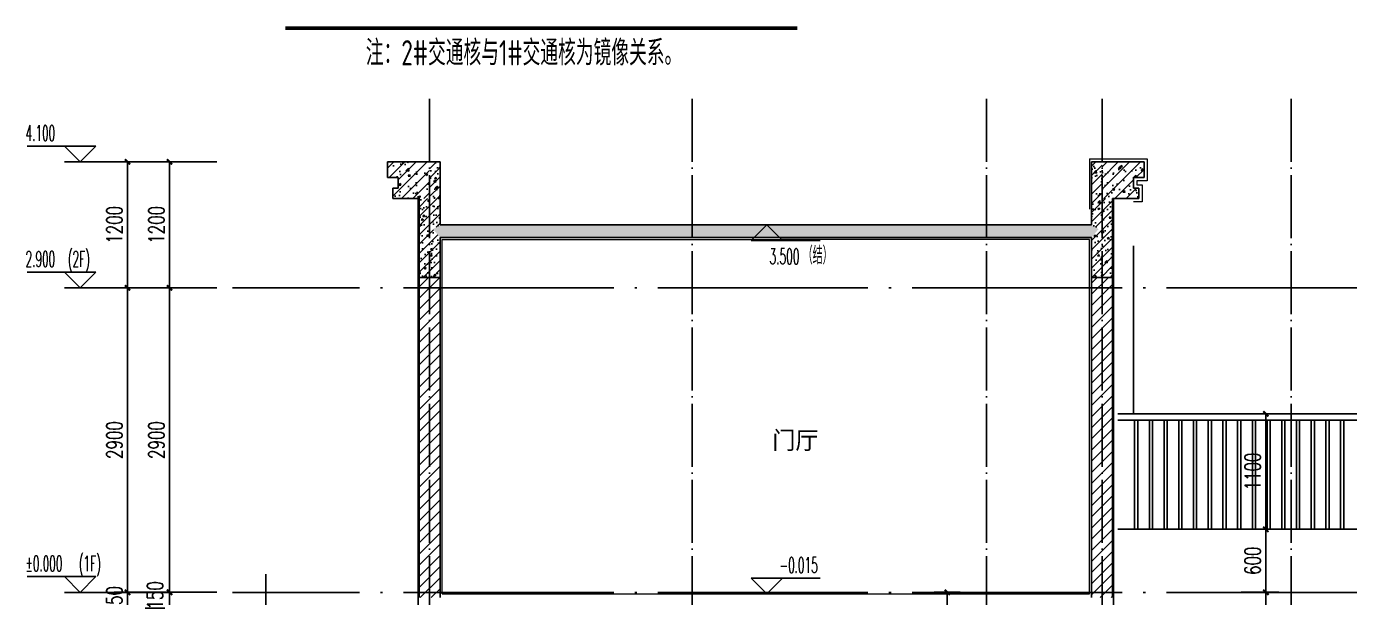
# Model space of a CAD drawing. Extents: x 393367 to 3005760, y 4998 to 826018.
# Drawn here: x 2814972 to 2827563, y 566080 to 571520 of the extents above; entities that cross this region are included whole.
import ezdxf

# ---------------------------------------------------------------- set-up
doc = ezdxf.new("R2010")
doc.units = 0
doc.header["$LTSCALE"] = 1000
doc.linetypes.add('DOTE', pattern=[2.42, 2, -0.2, 0.02, -0.2])
doc.layers.get('0').update_dxf_attribs({"linetype": 'CONTINUOUS'})
doc.layers.get('Defpoints').update_dxf_attribs({"linetype": 'CONTINUOUS'})
for name, color, linetype in [('DIM_ELEV', 3, 'CONTINUOUS'), ('DIM_SYMB', 3, 'CONTINUOUS'), ('DOTE', 8, 'DOTE'), ('PUB_DIM', 3, 'CONTINUOUS'), ('PUB_HATCH', 8, 'CONTINUOUS'), ('PUB_TEXT', 7, 'CONTINUOUS'), ('Stair-栏杆', 142, 'CONTINUOUS'), ('WALL', 130, 'CONTINUOUS'), ('尺寸标注', 86, 'CONTINUOUS'), ('看线', 251, 'CONTINUOUS')]:
    doc.layers.add(name, color=color, linetype=linetype)
doc.layers.add('内粉刷', color=37, linetype='CONTINUOUS', lineweight=9)
doc.styles.add('_TCH_DIM', font='simplex.shx', dxfattribs={"width": 0.65, "bigfont": 'gbcbig.shx'})
doc.styles.add('_TCH_DIM_T3', font='SIMPLEX', dxfattribs={"width": 0.705882, "bigfont": 'GBCBIG'})
doc.styles.add('TSSD_Rein', font='Tssdeng.shx', dxfattribs={"width": 0.7, "bigfont": 'hztxt.shx'})
doc.dimstyles.new('_TCH_ARCH&&50', dxfattribs={"dimtxt": 148.75, "dimasz": 50, "dimexe": 125, "dimexo": 150, "dimgap": 50, "dimtad": 1, "dimdec": 0, "dimzin": 0, "dimdsep": 46, "dimtxsty": '_TCH_DIM_T3', "dimblk": 'ARCHTICK', "dimcen": 0.09, "dimclrt": 4, "dimazin": 2, "dimtfac": 1, "dimtdec": 0, "dimtix": 1, "dimtmove": 2, "dimatfit": 3, "dimfxl": 1, "dimtolj": 1, "dimtzin": 0, "dimarcsym": 0})
pattern_1 = [(45, (2410820.16, 602492.22), (-53.03303, 53.03303), [])]
pattern_2 = [(45, (2410820.16, 602438.364), (-53.033009, 53.033009), []), (50, (2410820.16, 602438.36), (215.178055, -18.82564), [22.5, -247.5]), (355, (2410820.16, 602438.36), (-41.6254, 225.65764), [18, -198]), (100.4514, (2410838.1, 602436.8), (173.55281, 206.83186), [19.12206, -210.34263]), (46.1842, (2410820.16, 602498.36), (320.17231, -49.6557), [33.75, -371.25]), (96.6356, (2410846.84, 602494.23), (280.3988, 292.23536), [28.68309, -315.5139]), (351.1842, (2410820.16, 602498.36), (280.39858, 292.23558), [27, -297]), (21, (2410850.16, 602483.36), (179.072116, -120.78567), [22.5, -247.5]), (326, (2410850.16, 602483.36), (72.9946, 217.54501), [18, -198]), (71.4514, (2410865.08, 602473.3), (252.06679, 96.75915), [19.12206, -210.34263]), (37.5, (2410820.16, 602438.364), (3.647957, 99.868156), [0, -195.6, 0, -201, 0, -198.75]), (7.5, (2410820.16, 602438.36), (78.92086, 118.323514), [0, -114.6, 0, -191.1, 0, -75.75]), (327.5, (2410753.26, 602438.364), (160.146731, -6.766462), [0, -75, 0, -234, 0, -310.5]), (317.5, (2410723.26, 602438.36), (174.95585, 30.031495), [0, -97.5, 0, -155.4, 0, -220.5])]
pattern_3 = [(45, (2410820.16, 602438.364), (-44.194174, 44.194174), []), (50, (2410820.16, 602438.36), (179.315046, -15.688034), [18.75, -206.25]), (355, (2410820.16, 602438.36), (-34.68783, 188.04803), [15, -165]), (100.4514, (2410835.1, 602437.06), (144.627345, 172.359886), [15.93505, -175.28553]), (46.1842, (2410820.16, 602488.36), (266.81026, -41.37975), [28.125, -309.375]), (96.6356, (2410842.4, 602484.92), (233.66568, 243.52947), [23.90257, -262.92825]), (351.1842, (2410820.16, 602488.36), (233.66549, 243.52965), [22.5, -247.5]), (21, (2410845.16, 602475.86), (149.226763, -100.654723), [18.75, -206.25]), (326, (2410845.16, 602475.86), (60.82883, 181.28751), [15, -165]), (71.4514, (2410857.6, 602467.48), (210.05566, 80.632624), [15.93505, -175.28553]), (37.5, (2410820.16, 602438.364), (3.039964, 83.223463), [0, -163, 0, -167.5, 0, -165.625]), (7.5, (2410820.16, 602438.36), (65.767384, 98.602928), [0, -95.5, 0, -159.25, 0, -63.125]), (327.5, (2410764.41, 602438.364), (133.455609, -5.638718), [0, -62.5, 0, -195, 0, -258.75]), (317.5, (2410739.41, 602438.36), (145.796542, 25.026246), [0, -81.25, 0, -129.5, 0, -183.75])]

# ---------------------------------------------------------------- blocks, each defined once
blk = doc.blocks.new('_ArchTick')
at = {"color": 0, "linetype": 'ByBlock', "const_width": 0.4}
blk.add_lwpolyline([(-0.5, -0.5), (0.5, 0.5)], dxfattribs=at)
blk = doc.blocks.new('*D2293')
at = {"layer": 'Defpoints', "color": 0, "transparency": 16777216}
for p in [(2826380, 567830), (2826766, 567830), (2826380, 566730)]:
    blk.add_point(p, dxfattribs=at)
at = {"layer": '尺寸标注', "color": 0, "lineweight": -2, "transparency": 16777216}
for p, q in [((2826530, 567830), (2826891, 567830)), ((2826766, 566730), (2826766, 567830)), ((2826530, 566730), (2826891, 566730))]:
    blk.add_line(p, q, dxfattribs=at)
at = {"layer": '尺寸标注', "color": 0, "lineweight": -2, "transparency": 16777216, "xscale": 50, "yscale": 50, "zscale": 50}
for p, rotation in [((2826766, 567830), 90), ((2826766, 566730), 270)]:
    blk.add_blockref('_ArchTick', p, dxfattribs=dict(at, rotation=rotation))
at = {"layer": '尺寸标注', "color": 4, "transparency": 16777216, "insert": (2826641, 567280), "char_height": 148.8, "attachment_point": 5, "rotation": 90, "style": '_TCH_DIM_T3'}
blk.add_mtext('\\A1;1100', dxfattribs=at)
blk = doc.blocks.new('*D2294')
at = {"layer": 'Defpoints', "color": 0, "transparency": 16777216}
for p in [(2826380, 566730), (2826766, 566730), (2826380, 566130)]:
    blk.add_point(p, dxfattribs=at)
at = {"layer": '尺寸标注', "color": 0, "lineweight": -2, "transparency": 16777216}
for p, q in [((2826530, 566730), (2826891, 566730)), ((2826766, 566130), (2826766, 566730)), ((2826530, 566130), (2826891, 566130))]:
    blk.add_line(p, q, dxfattribs=at)
at = {"layer": '尺寸标注', "color": 0, "lineweight": -2, "transparency": 16777216, "xscale": 50, "yscale": 50, "zscale": 50}
for p, rotation in [((2826766, 566730), 90), ((2826766, 566130), 270)]:
    blk.add_blockref('_ArchTick', p, dxfattribs=dict(at, rotation=rotation))
at = {"layer": '尺寸标注', "color": 4, "transparency": 16777216, "insert": (2826641, 566430), "char_height": 148.8, "attachment_point": 5, "rotation": 90, "style": '_TCH_DIM_T3'}
blk.add_mtext('\\A1;600', dxfattribs=at)
blk = doc.blocks.new('*D2322')
at = {"layer": 'Defpoints', "color": 0, "transparency": 16777216}
for p in [(2826380, 566130), (2826766, 566130), (2826380, 562980)]:
    blk.add_point(p, dxfattribs=at)
at = {"layer": '尺寸标注', "color": 0, "lineweight": -2, "transparency": 16777216}
for p, q in [((2826530, 566130), (2826891, 566130)), ((2826766, 562980), (2826766, 566130)), ((2826530, 562980), (2826891, 562980))]:
    blk.add_line(p, q, dxfattribs=at)
at = {"layer": '尺寸标注', "color": 0, "lineweight": -2, "transparency": 16777216, "xscale": 50, "yscale": 50, "zscale": 50}
for p, rotation in [((2826766, 566130), 90), ((2826766, 562980), 270)]:
    blk.add_blockref('_ArchTick', p, dxfattribs=dict(at, rotation=rotation))
at = {"layer": '尺寸标注', "color": 4, "transparency": 16777216, "insert": (2826628, 565264), "char_height": 148.75, "attachment_point": 5, "rotation": 90, "style": '_TCH_DIM_T3'}
blk.add_mtext('\\A1;175X18=3150', dxfattribs=at)
blk = doc.blocks.new('*D2324')
at = {"layer": 'Defpoints', "color": 0, "transparency": 16777216}
for p in [(2823735, 566130), (2824008, 566130), (2824008, 565110)]:
    blk.add_point(p, dxfattribs=at)
at = {"layer": '尺寸标注', "color": 0, "lineweight": -2, "transparency": 16777216}
for p, q in [((2823858, 566130), (2823610, 566130)), ((2823735, 565110), (2823735, 566130)), ((2823858, 565110), (2823610, 565110))]:
    blk.add_line(p, q, dxfattribs=at)
at = {"layer": '尺寸标注', "color": 0, "lineweight": -2, "transparency": 16777216, "xscale": 50, "yscale": 50, "zscale": 50}
for p, rotation in [((2823735, 566130), 90), ((2823735, 565110), 270)]:
    blk.add_blockref('_ArchTick', p, dxfattribs=dict(at, rotation=rotation))
at = {"layer": '尺寸标注', "color": 4, "transparency": 16777216, "insert": (2823610, 565620), "char_height": 148.8, "attachment_point": 5, "rotation": 90, "style": '_TCH_DIM_T3'}
blk.add_mtext('\\A1;1020', dxfattribs=at)
blk = doc.blocks.new('*D2328')
at = {"layer": 'Defpoints', "color": 0, "transparency": 16777216}
for p in [(2816333, 566130), (2816933, 566130), (2816933, 565979)]:
    blk.add_point(p, dxfattribs=at)
at = {"layer": 'PUB_DIM', "color": 0, "lineweight": -2, "transparency": 16777216}
for p, q in [((2816783, 566130), (2816208, 566130)), ((2816333, 565979), (2816333, 566130)), ((2816783, 565979), (2816208, 565979))]:
    blk.add_line(p, q, dxfattribs=at)
at = {"layer": 'PUB_DIM', "color": 0, "lineweight": -2, "transparency": 16777216, "xscale": 50, "yscale": 50, "zscale": 50}
for p, rotation in [((2816333, 566130), 90), ((2816333, 565979), 270)]:
    blk.add_blockref('_ArchTick', p, dxfattribs=dict(at, rotation=rotation))
at = {"layer": 'PUB_DIM', "color": 4, "transparency": 16777216, "insert": (2816196, 566101), "char_height": 148.8, "attachment_point": 5, "rotation": 90, "style": '_TCH_DIM_T3'}
blk.add_mtext('\\A1;150', dxfattribs=at)
blk = doc.blocks.new('*D2329')
at = {"layer": 'Defpoints', "color": 0, "transparency": 16777216}
for p in [(2816333, 569030), (2816933, 569030), (2816933, 566130)]:
    blk.add_point(p, dxfattribs=at)
at = {"layer": 'PUB_DIM', "color": 0, "lineweight": -2, "transparency": 16777216}
for p, q in [((2816783, 569030), (2816208, 569030)), ((2816333, 566130), (2816333, 569030)), ((2816783, 566130), (2816208, 566130))]:
    blk.add_line(p, q, dxfattribs=at)
at = {"layer": 'PUB_DIM', "color": 0, "lineweight": -2, "transparency": 16777216, "xscale": 50, "yscale": 50, "zscale": 50}
for p, rotation in [((2816333, 569030), 90), ((2816333, 566130), 270)]:
    blk.add_blockref('_ArchTick', p, dxfattribs=dict(at, rotation=rotation))
at = {"layer": 'PUB_DIM', "color": 4, "transparency": 16777216, "insert": (2816209, 567580), "char_height": 148.8, "attachment_point": 5, "rotation": 90, "style": '_TCH_DIM_T3'}
blk.add_mtext('\\A1;2900', dxfattribs=at)
blk = doc.blocks.new('*D2330')
at = {"layer": 'Defpoints', "color": 0, "transparency": 16777216}
for p in [(2816333, 570230), (2816933, 570230), (2816933, 569030)]:
    blk.add_point(p, dxfattribs=at)
at = {"layer": 'PUB_DIM', "color": 0, "lineweight": -2, "transparency": 16777216}
for p, q in [((2816783, 570230), (2816208, 570230)), ((2816333, 569030), (2816333, 570230)), ((2816783, 569030), (2816208, 569030))]:
    blk.add_line(p, q, dxfattribs=at)
at = {"layer": 'PUB_DIM', "color": 0, "lineweight": -2, "transparency": 16777216, "xscale": 50, "yscale": 50, "zscale": 50}
for p, rotation in [((2816333, 570230), 90), ((2816333, 569030), 270)]:
    blk.add_blockref('_ArchTick', p, dxfattribs=dict(at, rotation=rotation))
at = {"layer": 'PUB_DIM', "color": 4, "transparency": 16777216, "insert": (2816209, 569630), "char_height": 148.8, "attachment_point": 5, "rotation": 90, "style": '_TCH_DIM_T3'}
blk.add_mtext('\\A1;1200', dxfattribs=at)
blk = doc.blocks.new('*D2333')
at = {"layer": 'Defpoints', "color": 0, "transparency": 16777216}
for p in [(2815933, 566130), (2816933, 566130), (2816933, 565979)]:
    blk.add_point(p, dxfattribs=at)
at = {"layer": 'PUB_DIM', "color": 0, "lineweight": -2, "transparency": 16777216}
for p, q in [((2816783, 566130), (2815808, 566130)), ((2815933, 566130), (2815933, 566180)), ((2815933, 565979), (2815933, 566130)), ((2816783, 565979), (2815808, 565979)), ((2815933, 565979), (2815933, 565929))]:
    blk.add_line(p, q, dxfattribs=at)
at = {"layer": 'PUB_DIM', "color": 0, "lineweight": -2, "transparency": 16777216, "xscale": 50, "yscale": 50, "zscale": 50}
for p, rotation in [((2815933, 566130), 270), ((2815933, 565979), 90)]:
    blk.add_blockref('_ArchTick', p, dxfattribs=dict(at, rotation=rotation))
at = {"layer": 'PUB_DIM', "color": 4, "transparency": 16777216, "insert": (2815809, 566054), "char_height": 148.8, "attachment_point": 5, "rotation": 90, "style": '_TCH_DIM_T3'}
blk.add_mtext('\\A1;150', dxfattribs=at)
blk = doc.blocks.new('*D2334')
at = {"layer": 'Defpoints', "color": 0, "transparency": 16777216}
for p in [(2815933, 569030), (2816933, 569030), (2816933, 566130)]:
    blk.add_point(p, dxfattribs=at)
at = {"layer": 'PUB_DIM', "color": 0, "lineweight": -2, "transparency": 16777216}
for p, q in [((2816783, 569030), (2815808, 569030)), ((2815933, 566130), (2815933, 569030)), ((2816783, 566130), (2815808, 566130))]:
    blk.add_line(p, q, dxfattribs=at)
at = {"layer": 'PUB_DIM', "color": 0, "lineweight": -2, "transparency": 16777216, "xscale": 50, "yscale": 50, "zscale": 50}
for p, rotation in [((2815933, 569030), 90), ((2815933, 566130), 270)]:
    blk.add_blockref('_ArchTick', p, dxfattribs=dict(at, rotation=rotation))
at = {"layer": 'PUB_DIM', "color": 4, "transparency": 16777216, "insert": (2815809, 567580), "char_height": 148.8, "attachment_point": 5, "rotation": 90, "style": '_TCH_DIM_T3'}
blk.add_mtext('\\A1;2900', dxfattribs=at)
blk = doc.blocks.new('*D2335')
at = {"layer": 'Defpoints', "color": 0, "transparency": 16777216}
for p in [(2815933, 570230), (2816933, 570230), (2816933, 569030)]:
    blk.add_point(p, dxfattribs=at)
at = {"layer": 'PUB_DIM', "color": 0, "lineweight": -2, "transparency": 16777216}
for p, q in [((2816783, 570230), (2815808, 570230)), ((2815933, 569030), (2815933, 570230)), ((2816783, 569030), (2815808, 569030))]:
    blk.add_line(p, q, dxfattribs=at)
at = {"layer": 'PUB_DIM', "color": 0, "lineweight": -2, "transparency": 16777216, "xscale": 50, "yscale": 50, "zscale": 50}
for p, rotation in [((2815933, 570230), 90), ((2815933, 569030), 270)]:
    blk.add_blockref('_ArchTick', p, dxfattribs=dict(at, rotation=rotation))
at = {"layer": 'PUB_DIM', "color": 4, "transparency": 16777216, "insert": (2815809, 569630), "char_height": 148.8, "attachment_point": 5, "rotation": 90, "style": '_TCH_DIM_T3'}
blk.add_mtext('\\A1;1200', dxfattribs=at)

msp = doc.modelspace()

# ---------------------------------------------------------------- hatches: boundary and pattern name
at = {"layer": 'PUB_HATCH'}
h = msp.add_hatch(dxfattribs=at)
h.set_pattern_fill('钢筋混凝土', color=256, scale=30, style=0)
h.set_pattern_definition(pattern_2)
h.paths.add_polyline_path([(2818407.87372, 570229.62755), (2818407.86852, 570079.62755), (2818507.90799, 570079.6262), (2818507.90448, 569979.61951), (2818457.89845, 569979.62127), (2818457.89494, 569879.62127), (2818807.91054, 569879.61277), (2818807.9037, 570229.61567)])
h = msp.add_hatch(dxfattribs=at)
h.set_pattern_fill('钢筋混凝土', color=256, scale=25, style=0)
h.set_pattern_definition(pattern_3)
h.paths.add_polyline_path([(2818807.9037, 570229.61567), (2818807.91054, 569879.61277), (2818707.92374, 569879.6152), (2818707.93806, 569629.56661), (2818841.27399, 569589.57269), (2818907.93806, 569629.57234), (2818907.9037, 570229.6214)])
h = msp.add_hatch(dxfattribs=at)
h.set_pattern_fill('钢筋混凝土', color=256, scale=25, style=0)
h.set_pattern_definition(pattern_3)
h.paths.add_polyline_path([(2825307.87895, 569879.61503), (2825207.88668, 569879.61261), (2825207.89351, 570229.61551), (2825107.89351, 570229.61967), (2825107.86854, 569629.57234), (2825174.53355, 569589.57095), (2825307.86854, 569629.56817)])
h = msp.add_hatch(dxfattribs=at)
h.set_pattern_fill('钢筋混凝土', color=256, scale=30, style=0)
h.set_pattern_definition(pattern_2)
h.paths.add_polyline_path([(2825607.92349, 570229.62738), (2825207.89351, 570229.61551), (2825207.88668, 569879.61261), (2825557.90227, 569879.6211), (2825557.89876, 569979.6211), (2825507.89273, 569979.61935), (2825507.88922, 570079.62604), (2825607.92869, 570079.62738)])
h = msp.add_hatch(dxfattribs=at)
h.set_pattern_fill('钢筋混凝土', color=256, scale=25, style=0)
h.set_pattern_definition(pattern_3)
h.paths.add_polyline_path([(2818841.27304, 569589.57043), (2818707.94093, 569629.57339), (2818707.94947, 569129.57276), (2818907.94947, 569129.57618), (2818907.94298, 569509.57234)])
h = msp.add_hatch(dxfattribs=at)
h.set_pattern_fill('钢筋混凝土', color=256, scale=30, style=0)
h.set_pattern_definition(pattern_2)
h.paths.add_polyline_path([(2818841.27304, 569589.57043), (2818907.94298, 569509.57234), (2825107.86355, 569509.57234), (2825174.53355, 569589.57095), (2825107.86854, 569629.57234), (2818907.93806, 569629.57234)])
h = msp.add_hatch(dxfattribs=at)
h.set_pattern_fill('钢筋混凝土', color=256, scale=25, style=0)
h.set_pattern_definition(pattern_3)
h.paths.add_polyline_path([(2825174.53355, 569589.57095), (2825107.86355, 569509.57234), (2825107.84774, 569129.57847), (2825307.84774, 569129.57015), (2825307.86854, 569629.56817)])
h = msp.add_hatch(dxfattribs=at)
h.set_pattern_fill('普通砖', color=256, scale=30, style=0)
h.set_pattern_definition(pattern_1)
h.paths.add_polyline_path([(2818907.92167, 569129.57155), (2818707.92167, 569129.57188), (2818707.9167, 566079.77591), (2818907.9167, 566079.77575)])
h = msp.add_hatch(dxfattribs=at)
h.set_pattern_fill('普通砖', color=256, scale=30, style=0)
h.set_pattern_definition(pattern_1)
h.paths.add_polyline_path([(2825307.84632, 569129.57188), (2825107.84632, 569129.57155), (2825107.8513, 566079.77575), (2825307.8513, 566079.77591)])

# ---------------------------------------------------------------- linework, layer by layer
at = {"layer": 'DIM_ELEV'}
for p, q in [((2815633.31958, 570379.60446), (2814977.31958, 570379.60446)), ((2815483.31958, 570229.60446), (2815333.31958, 570379.60446)), ((2815483.31958, 570229.60446), (2815633.31958, 570379.60446)), ((2816333.31958, 570229.60446), (2815333.31958, 570229.60446)), ((2815633.31958, 569179.57234), (2814977.31958, 569179.57234)), ((2815483.31958, 569029.57234), (2815333.31958, 569179.57234)), ((2815483.31958, 569029.57234), (2815633.31958, 569179.57234)), ((2816333.31958, 569029.57234), (2815333.31958, 569029.57234)), ((2815633.31958, 566279.57234), (2814977.31958, 566279.57234)), ((2815483.31958, 566129.57234), (2815333.31958, 566279.57234)), ((2815483.31958, 566129.57234), (2815633.31958, 566279.57234)), ((2816333.31958, 566129.57234), (2815333.31958, 566129.57234))]:
    msp.add_line(p, q, dxfattribs=at)
at = {"layer": 'DIM_ELEV', "color": 3}
for p, q in [((2822017.52413, 569629.57234), (2821867.52413, 569479.57234)), ((2822017.52413, 569629.57234), (2822167.52413, 569479.57234)), ((2821867.52413, 569479.57234), (2822523.52413, 569479.57234))]:
    msp.add_line(p, q, dxfattribs=at)
at = {"layer": 'DIM_ELEV', "color": 6}
for p, q in [((2822017.51958, 566114.57689), (2821867.51958, 566264.57689)), ((2821867.51958, 566264.57689), (2822523.51958, 566264.57689)), ((2822017.51958, 566114.57689), (2822167.51958, 566264.57689))]:
    msp.add_line(p, q, dxfattribs=at)
at = {"layer": 'DIM_SYMB', "const_width": 35}
msp.add_lwpolyline([(2817436.54152, 571502.22818), (2822307.32995, 571502.22818)], dxfattribs=at)
at = {"layer": 'DIM_SYMB'}
msp.add_lwpolyline([(2817251.31822, 566303.91791), (2817251.31822, 563463.62486), (2817356.31822, 563425.40799), (2817146.31822, 563388.37932), (2817251.31822, 563351.12486), (2817251.31822, 560510.83181)], dxfattribs=at)
at = {"layer": 'DOTE', "linetype": 'DOTE', "ltscale": 0.3}
for p, q in [((2818807.9167, 570829.60446), (2818807.9167, 560415.47563)), ((2821307.91639, 570829.60446), (2821307.91639, 560416.0579)), ((2824107.8513, 570829.60446), (2824107.8513, 560415.47563)), ((2825207.85278, 570829.60446), (2825207.85278, 560415.47563)), ((2827007.8513, 570829.60446), (2827007.8513, 560415.47563))]:
    msp.add_line(p, q, dxfattribs=at)
at = {"layer": 'DOTE', "linetype": 'DOTE'}
for p, q in [((2832660.10058, 569029.57234), (2816933.31958, 569029.57234)), ((2832660.10058, 566129.57234), (2816933.31958, 566129.57234))]:
    msp.add_line(p, q, dxfattribs=at)
at = {"layer": 'PUB_HATCH', "color": 215, "true_color": 0xa953a0}
for points in [[(2818698.2889, 569879.6196), (2818697.91487, 569419.61417), (2818697.91487, 569419.61184), (2818697.91981, 565979.60975)], [(2825317.50831, 569879.61943), (2825317.88234, 569419.61401), (2825317.88234, 569419.61168), (2825317.8361, 565529.2383)]]:
    msp.add_lwpolyline(points, dxfattribs=at)
at = {"layer": 'Stair-栏杆'}
for p, q in [((2830027.85143, 567829.57225), (2825357.87652, 567829.5717)), ((2830027.85143, 567769.57225), (2825357.87652, 567769.5717))]:
    msp.add_line(p, q, dxfattribs=at)
for points in [[(2825517.85143, 567769.57225), (2825517.85143, 566729.57234)], [(2825547.85143, 566729.57234), (2825547.85143, 567769.57225)], [(2825657.85143, 567769.57225), (2825657.85143, 566729.57234)], [(2825687.85143, 566729.57234), (2825687.85143, 567769.57225)], [(2825797.85143, 567769.57225), (2825797.85143, 566729.57234)], [(2825827.85143, 566729.57234), (2825827.85143, 567769.57225)], [(2825937.85143, 567769.57225), (2825937.85143, 566729.57234)], [(2825967.85143, 566729.57234), (2825967.85143, 567769.57225)], [(2826077.85143, 567769.57225), (2826077.85143, 566729.57234)], [(2826107.85143, 566729.57234), (2826107.85143, 567769.57225)], [(2826217.85143, 567769.57225), (2826217.85143, 566729.57234)], [(2826247.85143, 566729.57234), (2826247.85143, 567769.57225)], [(2826357.85143, 567769.57225), (2826357.85143, 566729.57234)], [(2826387.85143, 566729.57234), (2826387.85143, 567769.57225)], [(2826497.85143, 567769.57225), (2826497.85143, 566729.57234)], [(2826527.85143, 566729.57234), (2826527.85143, 567769.57225)], [(2826637.85143, 567769.57225), (2826637.85143, 566729.57234)], [(2826667.85143, 566729.57234), (2826667.85143, 567769.57225)], [(2826777.85143, 567769.57225), (2826777.85143, 566729.57234)], [(2826807.85143, 566729.57234), (2826807.85143, 567769.57225)], [(2826917.85143, 567769.57225), (2826917.85143, 566729.57234)], [(2826947.85143, 566729.57234), (2826947.85143, 567769.57225)], [(2827057.85143, 567769.57225), (2827057.85143, 566729.57234)], [(2827087.85143, 566729.57234), (2827087.85143, 567769.57225)], [(2827197.85143, 567769.57225), (2827197.85143, 566729.57234)], [(2827227.85143, 566729.57234), (2827227.85143, 567769.57225)], [(2827337.85143, 567769.57225), (2827337.85143, 566729.57234)], [(2827367.85143, 566729.57234), (2827367.85143, 567769.57225)], [(2827477.85143, 567769.57225), (2827477.85143, 566729.57234)], [(2827507.85143, 566729.57234), (2827507.85143, 567769.57225)]]:
    msp.add_lwpolyline(points, dxfattribs=at)
at = {"layer": 'WALL'}
for p, q in [((2818407.87372, 570229.62755), (2818407.86852, 570079.62755)), ((2818807.9037, 570229.61567), (2818407.87372, 570229.62755)), ((2818907.9037, 570229.6214), (2818807.9037, 570229.61567)), ((2818907.9037, 570229.6214), (2818907.93806, 569629.57234)), ((2825107.89351, 570229.61967), (2825107.86854, 569629.57234)), ((2825207.89349, 570229.61551), (2825107.89351, 570229.61967)), ((2825607.92349, 570229.62738), (2825207.89351, 570229.61551)), ((2825607.92869, 570079.62738), (2825607.92349, 570229.62738)), ((2818407.86852, 570079.62755), (2818507.90799, 570079.6262)), ((2818507.90799, 570079.6262), (2818507.90448, 569979.61951)), ((2825507.88922, 570079.62604), (2825607.92869, 570079.62738)), ((2825507.89273, 569979.61935), (2825507.88922, 570079.62604)), ((2818457.89845, 569979.62127), (2818457.89494, 569879.62127)), ((2818457.89494, 569879.62127), (2818707.92374, 569879.6152)), ((2818507.90448, 569979.61951), (2818457.89845, 569979.62127)), ((2818707.92374, 569879.6152), (2818707.93806, 569629.56661)), ((2825307.87895, 569879.61503), (2825307.86854, 569629.56817)), ((2825307.87895, 569879.61503), (2825557.90227, 569879.6211)), ((2825557.89876, 569979.6211), (2825507.89273, 569979.61935)), ((2825557.90227, 569879.6211), (2825557.89876, 569979.6211)), ((2818707.94093, 569629.57339), (2818707.94947, 569129.57276)), ((2818907.93806, 569629.57234), (2825107.86854, 569629.57234)), ((2825307.86854, 569629.56817), (2825307.84774, 569129.57015)), ((2818907.94298, 569509.57234), (2825107.86355, 569509.57234)), ((2818907.94298, 569509.57234), (2818907.94947, 569129.57618)), ((2825107.86355, 569509.57234), (2825107.84774, 569129.57847)), ((2818707.92167, 569129.57188), (2818707.9167, 566079.77591)), ((2818707.94947, 569129.57276), (2818707.92167, 569129.57188)), ((2818907.94947, 569129.57618), (2818707.94947, 569129.57276)), ((2818907.92167, 569129.57155), (2818907.9167, 566079.77575)), ((2825107.84632, 569129.57155), (2825107.8513, 566079.77575)), ((2825307.84774, 569129.57015), (2825107.84774, 569129.57847)), ((2825307.84632, 569129.57188), (2825307.8513, 566079.77591))]:
    msp.add_line(p, q, dxfattribs=at)
at = {"layer": '内粉刷'}
for p, q in [((2825087.89576, 570259.61201), (2825087.89607, 569779.57877)), ((2818927.92398, 566114.56197), (2825087.84402, 566114.57268))]:
    msp.add_line(p, q, dxfattribs=at)
for points in [[(2825087.87701, 570259.61201), (2825637.89603, 570259.62934), (2825637.93413, 570049.63287), (2825537.88922, 570049.6294), (2825537.88922, 570009.62441), (2825587.9067, 570009.6259), (2825587.9067, 569849.62396), (2825508.33786, 569849.62333)], [(2818927.924, 566114.56197), (2818927.91943, 569489.57234), (2822157.8513, 569489.57234)], [(2825087.844, 566114.57268), (2825087.84856, 569489.57234), (2822157.8513, 569489.57234)]]:
    msp.add_lwpolyline(points, dxfattribs=at)
at = {"layer": '看线', "color": 252}
msp.add_line((2825507.90201, 569429.61267), (2825507.90201, 567829.57197), dxfattribs=at)
at = {"layer": '看线', "color": 32}
msp.add_line((2830027.85143, 566729.57234), (2825357.8751, 566729.78844), dxfattribs=at)

# ---------------------------------------------------------------- texts
at = {"layer": 'DIM_ELEV', "color": 7, "style": '_TCH_DIM'}
for s, height, width, p in [('3.500', 148.75, 0.494118, (2822044.41645, 569254.52234)), ('（结）', 168.794326, 0.7, (2822359.41645, 569254.52234))]:
    msp.add_text(s, height=height, dxfattribs=dict(at, width=width)).set_placement(p)
at = {"layer": 'PUB_TEXT', "color": 1, "style": 'TSSD_Rein', "width": 0.7}
msp.add_text('注：2#交通核与1#交通核为镜像关系。', height=241.1347518, dxfattribs=at).set_placement((2818200.94756, 571147.99648))
at = {"layer": 'PUB_TEXT', "style": '_TCH_DIM', "width": 0.494118}
for s, p in [('4.100', (2814962.31958, 570429.65446)), ('2.900', (2814962.31958, 569229.62234)), ('(2F)', (2815365.41958, 569229.62234)), ('%%P0.000', (2814962.31958, 566329.62234)), ('(1F)', (2815470.06958, 566329.62234))]:
    msp.add_text(s, height=148.75, dxfattribs=at).set_placement(p)
at = {"layer": 'PUB_TEXT'}
msp.add_text('门厅', height=168.794326, dxfattribs=at).set_placement((2822069.70288, 567493.92262))
at = {"layer": 'PUB_TEXT', "color": 6, "style": '_TCH_DIM', "width": 0.494118}
msp.add_text('-0.015', height=148.75, dxfattribs=at).set_placement((2822137.51958, 566314.62689))

# ---------------------------------------------------------------- dimensions: what is measured, and where the dimension line sits
at = {"layer": 'PUB_DIM'}
for p1, p2, distance, picture, middle in [((2816933.31958, 569029.57234), (2816933.31958, 570229.60446), 1000, '*D2335', (2815808.94458, 569629.5884)), ((2816933.31958, 569029.57234), (2816933.31958, 570229.60446), 600, '*D2330', (2816208.94458, 569629.5884)), ((2816933.31958, 566129.57234), (2816933.31958, 569029.57234), 1000, '*D2334', (2815808.94458, 567579.57234)), ((2816933.31958, 566129.57234), (2816933.31958, 569029.57234), 600, '*D2329', (2816208.94458, 567579.57234)), ((2816933.31958, 565979.10189), (2816933.31958, 566129.57234), 1000, '*D2333', (2815808.94458, 566054.33711))]:
    dim = msp.add_aligned_dim(p1=p1, p2=p2, distance=distance, dimstyle='_TCH_ARCH&&50', dxfattribs=at)
    dim.commit()
    dim.dimension.update_dxf_attribs({"geometry": picture, "text_midpoint": middle})
dim = msp.add_linear_dim(base=(2816333.31958, 566129.57234), p1=(2816933.31958, 565979.10189), p2=(2816933.31958, 566129.57234), angle=90, dimstyle='_TCH_ARCH&&50', dxfattribs=at)
dim.commit()
dim.dimension.update_dxf_attribs({"geometry": '*D2328', "text_midpoint": (2816195.81958, 566101.16183), "dimtype": 161})
at = {"layer": '尺寸标注', "color": 106}
for p1, p2, distance, picture, middle in [((2826379.79334, 566729.56194), (2826379.79334, 567829.57206), -385.85235, '*D2293', (2826641.27069, 567279.567)), ((2826379.79334, 566129.57234), (2826379.79334, 566729.56194), -385.85235, '*D2294', (2826641.27069, 566429.56714)), ((2824007.85143, 565109.57234), (2824007.85143, 566129.57234), 273.03245, '*D2324', (2823610.44399, 565619.57234))]:
    dim = msp.add_aligned_dim(p1=p1, p2=p2, distance=distance, dimstyle='_TCH_ARCH&&50', dxfattribs=at)
    dim.commit()
    dim.dimension.update_dxf_attribs({"geometry": picture, "text_midpoint": middle})
dim = msp.add_linear_dim(base=(2826765.64569, 566129.57234), p1=(2826379.79334, 562979.57234), p2=(2826379.79334, 566129.57234), angle=90, text='175X18=3150', dimstyle='_TCH_ARCH&&50', dxfattribs=at)
dim.commit()
dim.dimension.update_dxf_attribs({"geometry": '*D2322', "text_midpoint": (2826628.14569, 565263.83063), "dimtype": 161})

doc.saveas('drawing.dxf')
